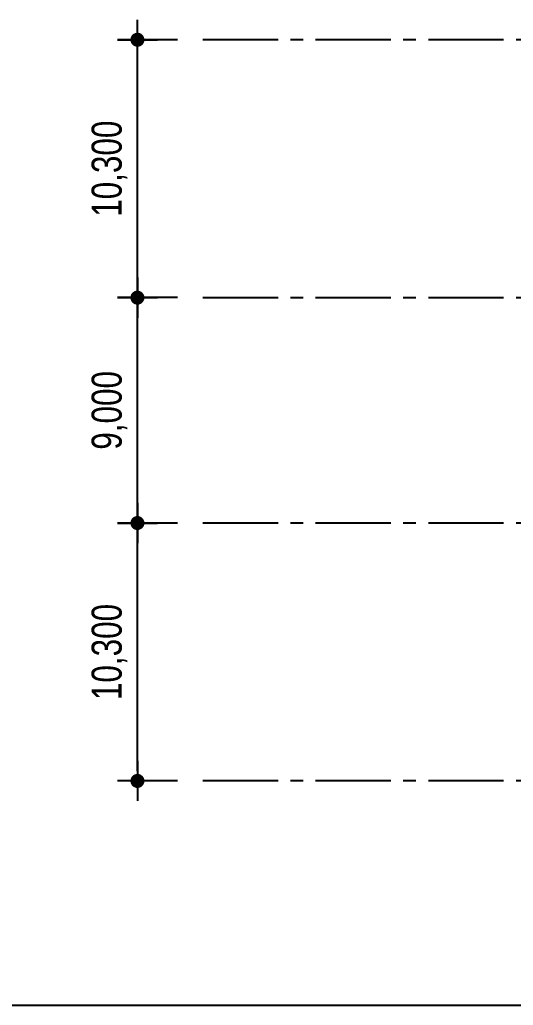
# Model space of a CAD drawing. Header units: millimetres. Extents: x 10000 to 302800, y 6800 to 229018.
# Drawn here: x 156400 to 176093, y 10119 to 49478 of the extents above; entities that cross this region are included whole.
import ezdxf

# ---------------------------------------------------------------- set-up
doc = ezdxf.new("R2010")
doc.units = ezdxf.units.MM
doc.header["$LTSCALE"] = 400
doc.header["$MEASUREMENT"] = 0
doc.linetypes.add('X-GRID_5~ROOF$0$CENTER2', pattern=[1.125, 0.75, -0.125, 0.125, -0.125])
doc.layers.get('0').update_dxf_attribs({"linetype": 'CONTINUOUS'})
for name, color, linetype in [('A-DIM1', 7, 'CONTINUOUS'), ('A-TXT1', 3, 'CONTINUOUS'), ('X-GRID_5~ROOF$0$A-CEN1', 1, 'X-GRID_5~ROOF$0$CENTER2')]:
    doc.layers.add(name, color=color, linetype=linetype)
doc.styles.add('Hrtext', font='', dxfattribs={"width": 0.8})
doc.styles.get('Hrtext').set_extended_font_data('Dotum')
doc.dimstyles.new('HEERIM(Ext)', dxfattribs={"dimtxt": 3, "dimasz": 1, "dimexe": 2, "dimexo": 1.5, "dimgap": 1, "dimtad": 1, "dimdec": 0, "dimzin": 0, "dimdsep": 46, "dimlunit": 6, "dimtxsty": 'Hrtext', "dimblk": 'dotdim1', "dimcen": 1, "dimdle": 2, "dimclrd": 256, "dimclre": 256, "dimclrt": 3, "dimadec": 0, "dimazin": 0, "dimtfac": 1, "dimtdec": 0, "dimtix": 1, "dimtmove": 2, "dimatfit": 3, "dimldrblk": 'dotdim1', "dimfxl": 2, "dimtolj": 1, "dimtzin": 0, "dimlwd": -1, "dimarcsym": 0})

# ---------------------------------------------------------------- blocks, each defined once
blk = doc.blocks.new('X-GRID_5~ROOF')
at = {"layer": 'X-GRID_5~ROOF$0$A-CEN1', "ltscale": 10}
for points in [[(251927, 67071), (158517, 67071)], [(251927, 56771), (158517, 56771)], [(251927, 47771), (158517, 47771)], [(251927, 37471), (158517, 37471)]]:
    blk.add_lwpolyline(points, dxfattribs=at)
blk = doc.blocks.new('X-BASE-9F')
blk.add_blockref('X-GRID_5~ROOF', (0, 0))
blk = doc.blocks.new('dotdim1')
at = {"layer": 'A-DIM1'}
for p, q in [((0, 2), (0, -2)), ((-2, 0), (2, 0))]:
    blk.add_line(p, q, dxfattribs=at)
at = {"layer": 'A-DIM1', "const_width": 0.7}
blk.add_lwpolyline([(0.35, 0, 1), (-0.35, 0, 1)], format="xyb", close=True, dxfattribs=at)
blk = doc.blocks.new('*D74')
at = {"layer": 'A-DIM1', "lineweight": -2, "transparency": 16777216}
for p, q in [((79068, -49200), (76668, -49200)), ((79068, -58200), (76668, -58200))]:
    blk.add_line(p, q, dxfattribs=at)
at = {"layer": 'A-DIM1', "transparency": 16777216}
blk.add_line((77468, -57800), (77468, -49600), dxfattribs=at)
at = {"layer": 'A-DIM1', "transparency": 16777216, "xscale": 400, "yscale": 400, "zscale": 400}
for p, rotation in [((77468, -49200), 90), ((77468, -58200), 270)]:
    blk.add_blockref('dotdim1', p, dxfattribs=dict(at, rotation=rotation))
at = {"layer": 'A-DIM1', "color": 3, "transparency": 16777216, "insert": (76352, -53700), "char_height": 1200, "attachment_point": 5, "rotation": 90, "style": 'Hrtext'}
blk.add_mtext('\\A1;9,000', dxfattribs=at)
blk = doc.blocks.new('*D75')
at = {"layer": 'A-DIM1', "lineweight": -2, "transparency": 16777216}
for p, q in [((79068, -38900), (76668, -38900)), ((79068, -49200), (76668, -49200))]:
    blk.add_line(p, q, dxfattribs=at)
at = {"layer": 'A-DIM1', "transparency": 16777216}
blk.add_line((77468, -48800), (77468, -39300), dxfattribs=at)
at = {"layer": 'A-DIM1', "transparency": 16777216, "xscale": 400, "yscale": 400, "zscale": 400}
for p, rotation in [((77468, -38900), 90), ((77468, -49200), 270)]:
    blk.add_blockref('dotdim1', p, dxfattribs=dict(at, rotation=rotation))
at = {"layer": 'A-DIM1', "color": 3, "transparency": 16777216, "insert": (76352, -44050), "char_height": 1200, "attachment_point": 5, "rotation": 90, "style": 'Hrtext'}
blk.add_mtext('\\A1;10,300', dxfattribs=at)
blk = doc.blocks.new('*D76')
at = {"layer": 'A-DIM1', "lineweight": -2, "transparency": 16777216}
for p, q in [((79068, -58200), (76668, -58200)), ((79068, -68500), (76668, -68500))]:
    blk.add_line(p, q, dxfattribs=at)
at = {"layer": 'A-DIM1', "transparency": 16777216}
blk.add_line((77468, -68100), (77468, -58600), dxfattribs=at)
at = {"layer": 'A-DIM1', "transparency": 16777216, "xscale": 400, "yscale": 400, "zscale": 400}
for p, rotation in [((77468, -58200), 90), ((77468, -68500), 270)]:
    blk.add_blockref('dotdim1', p, dxfattribs=dict(at, rotation=rotation))
at = {"layer": 'A-DIM1', "color": 3, "transparency": 16777216, "insert": (76352, -63350), "char_height": 1200, "attachment_point": 5, "rotation": 90, "style": 'Hrtext'}
blk.add_mtext('\\A1;10,300', dxfattribs=at)
blk = doc.blocks.new('TOWER DIM')
at = {"layer": 'A-DIM1'}
for base, p1, p2, picture, middle in [((77468, -38900), (79668, -49200), (79668, -38900), '*D75', (76351.6, -44050)), ((77468, -49200), (79668, -58200), (79668, -49200), '*D74', (76351.6, -53700)), ((77468, -58200), (79668, -68500), (79668, -58200), '*D76', (76351.6, -63350))]:
    dim = blk.add_linear_dim(base=base, p1=p1, p2=p2, angle=90, dimstyle='HEERIM(Ext)', override={"dimscale": 400}, dxfattribs=at)
    dim.commit()
    dim.dimension.update_dxf_attribs({"geometry": picture, "text_midpoint": middle})

msp = doc.modelspace()

# ---------------------------------------------------------------- linework, layer by layer
msp.add_line((10000, 10119), (302800, 10119))

# ---------------------------------------------------------------- block references
at = {"layer": 'A-TXT1'}
msp.add_blockref('X-BASE-9F', (4779, -18394), dxfattribs=at)

# ---------------------------------------------------------------- next in the draw order: block references
at = {"layer": 'A-DIM1'}
msp.add_blockref('TOWER DIM', (83628, 87578), dxfattribs=at)

doc.saveas('drawing.dxf')
